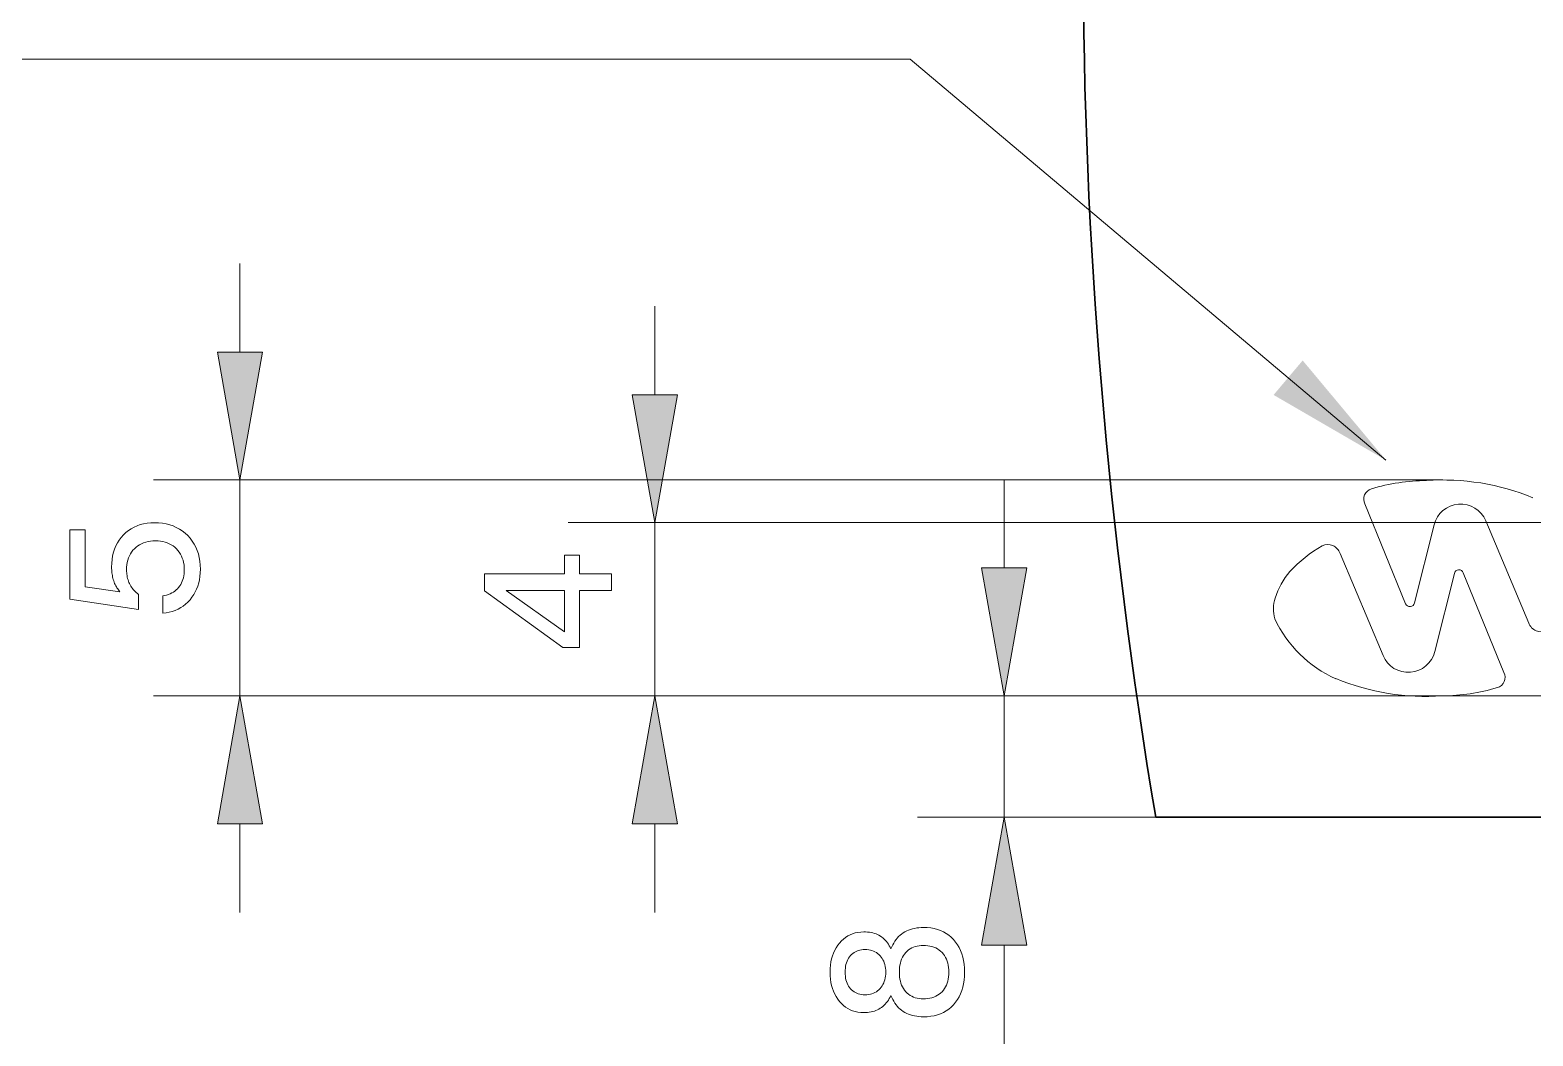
# Model space of a CAD drawing. Extents: x 0 to 297, y 0 to 530.
# Drawn here: x 188.81 to 223.53, y 105.94 to 129.17 of the extents above; entities that cross this region are included whole.
import ezdxf

# ---------------------------------------------------------------- set-up
doc = ezdxf.new("R2010")
doc.units = 0

msp = doc.modelspace()

# ---------------------------------------------------------------- linework, layer by layer
at = {"color": 7, "lineweight": 13, "ltscale": 0.051139}
for p, q in [((193.661, 121.734), (193.661, 123.779)), ((203.244, 120.747), (203.244, 122.793)), ((211.313, 116.747), (211.313, 118.793)), ((193.661, 108.793), (193.661, 110.838)), ((203.244, 108.793), (203.244, 110.838))]:
    msp.add_line(p, q, dxfattribs=at)
at = {"color": 7, "lineweight": 13}
for p, q in [((221.449, 118.779), (191.661, 118.779)), ((217.592, 117.793), (282.863, 117.793)), ((217.592, 113.793), (191.661, 113.793)), ((217.592, 113.793), (282.688, 113.793))]:
    msp.add_line(p, q, dxfattribs=at)
at = {"color": 7, "lineweight": 13, "ltscale": 0.124666}
msp.add_line((193.661, 113.793), (193.661, 118.779), dxfattribs=at)
at = {"color": 7, "lineweight": 13, "ltscale": 0.062229}
for p, q in [((219.644, 118.225), (220.585, 115.921)), ((222.858, 114.333), (221.917, 116.638))]:
    msp.add_line(p, q, dxfattribs=at)
at = {"color": 7, "lineweight": 13, "ltscale": 0.408704}
for p, q in [((217.592, 117.793), (201.244, 117.793)), ((217.592, 113.793), (201.244, 113.793))]:
    msp.add_line(p, q, dxfattribs=at)
at = {"color": 7, "lineweight": 13, "ltscale": 0.1}
msp.add_line((203.244, 113.793), (203.244, 117.793), dxfattribs=at)
at = {"color": 7, "lineweight": 13, "ltscale": 0.046473}
for p, q in [((221.243, 117.742), (220.791, 115.939)), ((221.259, 114.816), (221.711, 116.619))]:
    msp.add_line(p, q, dxfattribs=at)
at = {"color": 7, "lineweight": 13, "ltscale": 0.063986}
for p, q in [((222.438, 117.834), (223.431, 115.475)), ((220.064, 114.724), (219.072, 117.083))]:
    msp.add_line(p, q, dxfattribs=at)
at = {"color": 7, "lineweight": 13, "ltscale": 0.206971}
msp.add_line((217.592, 113.793), (209.313, 113.793), dxfattribs=at)
at = {"color": 7, "lineweight": 13, "ltscale": 0.07}
msp.add_line((211.313, 110.993), (211.313, 113.793), dxfattribs=at)
at = {"color": 7, "lineweight": 13, "ltscale": 0.137548}
msp.add_line((214.815, 110.993), (209.313, 110.993), dxfattribs=at)
at = {"color": 7, "lineweight": 30}
msp.add_line((285.565, 110.993), (214.815, 110.993), dxfattribs=at)
at = {"color": 7, "lineweight": 13, "ltscale": 0.208045}
msp.add_line((211.313, 99.716), (211.313, 108.038), dxfattribs=at)
at = {"color": 7, "lineweight": 13}
msp.add_lwpolyline([(220.131, 119.237), (209.145, 128.5), (179.362, 128.5)], dxfattribs=at)
for points in [[(193.14, 121.734), (193.661, 118.779), (194.182, 121.734)], [(202.723, 120.747), (203.244, 117.793), (203.765, 120.747)], [(191.879, 115.703), (191.879, 116.103), (191.924, 116.112), (191.968, 116.122), (192.01, 116.136), (192.05, 116.152), (192.087, 116.17), (192.123, 116.191), (192.156, 116.214), (192.188, 116.239), (192.217, 116.268), (192.245, 116.298), (192.27, 116.331), (192.292, 116.365), (192.312, 116.402), (192.329, 116.44), (192.343, 116.479), (192.355, 116.521), (192.364, 116.564), (192.371, 116.609), (192.375, 116.656), (192.376, 116.704), (192.374, 116.763), (192.369, 116.82), (192.36, 116.874), (192.347, 116.926), (192.33, 116.976), (192.31, 117.023), (192.286, 117.068), (192.259, 117.111), (192.228, 117.151), (192.193, 117.189), (192.155, 117.224), (192.115, 117.255), (192.072, 117.282), (192.028, 117.306), (191.98, 117.326), (191.931, 117.343), (191.879, 117.356), (191.825, 117.365), (191.769, 117.37), (191.71, 117.372), (191.65, 117.371), (191.593, 117.365), (191.538, 117.356), (191.485, 117.343), (191.435, 117.327), (191.388, 117.307), (191.343, 117.283), (191.301, 117.256), (191.261, 117.225), (191.223, 117.191), (191.189, 117.154), (191.158, 117.114), (191.131, 117.071), (191.107, 117.026), (191.087, 116.979), (191.071, 116.929), (191.058, 116.876), (191.049, 116.821), (191.044, 116.764), (191.042, 116.704), (191.042, 116.669), (191.045, 116.635), (191.048, 116.602), (191.053, 116.569), (191.059, 116.537), (191.067, 116.505), (191.076, 116.474), (191.086, 116.444), (191.098, 116.414), (191.111, 116.385), (191.126, 116.356), (191.142, 116.328), (191.159, 116.301), (191.178, 116.275), (191.198, 116.249), (191.219, 116.225), (191.242, 116.201), (191.266, 116.177), (191.291, 116.155), (191.318, 116.133), (191.318, 115.789), (189.728, 116.025), (189.728, 117.627), (190.083, 117.627), (190.083, 116.314), (190.89, 116.194), (190.871, 116.216), (190.854, 116.238), (190.837, 116.262), (190.821, 116.286), (190.806, 116.311), (190.792, 116.337), (190.779, 116.363), (190.767, 116.391), (190.756, 116.419), (190.746, 116.448), (190.736, 116.477), (190.728, 116.508), (190.72, 116.538), (190.714, 116.569), (190.708, 116.601), (190.704, 116.633), (190.7, 116.666), (190.698, 116.699), (190.697, 116.733), (190.696, 116.767), (190.699, 116.858), (190.707, 116.945), (190.721, 117.028), (190.74, 117.108), (190.765, 117.184), (190.795, 117.256), (190.83, 117.325), (190.871, 117.391), (190.918, 117.452), (190.97, 117.51), (191.027, 117.564), (191.087, 117.612), (191.15, 117.654), (191.217, 117.691), (191.287, 117.721), (191.36, 117.747), (191.437, 117.767), (191.518, 117.781), (191.602, 117.789), (191.689, 117.792), (191.782, 117.789), (191.871, 117.78), (191.956, 117.765), (192.038, 117.744), (192.116, 117.717), (192.191, 117.684), (192.262, 117.646), (192.33, 117.601), (192.394, 117.55), (192.454, 117.494), (192.51, 117.432), (192.56, 117.367), (192.604, 117.298), (192.642, 117.226), (192.674, 117.15), (192.7, 117.071), (192.721, 116.988), (192.736, 116.901), (192.744, 116.811), (192.747, 116.717), (192.745, 116.633), (192.738, 116.553), (192.726, 116.475), (192.709, 116.401), (192.688, 116.329), (192.661, 116.26), (192.63, 116.194), (192.594, 116.131), (192.553, 116.071), (192.508, 116.014), (192.459, 115.96), (192.406, 115.912), (192.351, 115.868), (192.292, 115.83), (192.231, 115.796), (192.167, 115.768), (192.099, 115.744), (192.029, 115.725), (191.955, 115.711)], [(202.244, 116.224), (201.501, 116.224), (201.501, 114.907), (201.122, 114.907), (199.311, 116.22), (199.311, 116.612), (201.156, 116.612), (201.156, 117.04), (201.501, 117.04), (201.501, 116.612), (202.244, 116.612)], [(210.792, 116.747), (211.313, 113.793), (211.834, 116.747)], [(201.156, 115.269), (201.156, 116.224), (199.813, 116.224)], [(194.182, 110.838), (193.661, 113.793), (193.14, 110.838)], [(203.765, 110.838), (203.244, 113.793), (202.723, 110.838)], [(211.834, 108.038), (211.313, 110.993), (210.792, 108.038)], [(208.698, 106.876), (208.679, 106.837), (208.659, 106.801), (208.638, 106.766), (208.615, 106.733), (208.591, 106.702), (208.566, 106.674), (208.539, 106.647), (208.511, 106.622), (208.482, 106.599), (208.451, 106.579), (208.419, 106.56), (208.386, 106.543), (208.351, 106.528), (208.315, 106.515), (208.277, 106.504), (208.238, 106.495), (208.198, 106.488), (208.156, 106.484), (208.112, 106.481), (208.068, 106.48), (208, 106.482), (207.935, 106.49), (207.873, 106.503), (207.813, 106.521), (207.756, 106.544), (207.702, 106.573), (207.65, 106.606), (207.6, 106.645), (207.553, 106.689), (207.509, 106.738), (207.468, 106.791), (207.432, 106.847), (207.399, 106.907), (207.371, 106.97), (207.348, 107.035), (207.328, 107.104), (207.313, 107.176), (207.303, 107.252), (207.296, 107.33), (207.294, 107.411), (207.296, 107.493), (207.303, 107.572), (207.313, 107.647), (207.328, 107.72), (207.348, 107.788), (207.371, 107.854), (207.399, 107.917), (207.432, 107.976), (207.468, 108.032), (207.509, 108.085), (207.553, 108.134), (207.6, 108.177), (207.65, 108.216), (207.702, 108.249), (207.756, 108.277), (207.813, 108.3), (207.873, 108.318), (207.935, 108.331), (208, 108.339), (208.068, 108.341), (208.113, 108.34), (208.157, 108.337), (208.199, 108.332), (208.24, 108.326), (208.279, 108.317), (208.317, 108.306), (208.353, 108.294), (208.388, 108.279), (208.421, 108.263), (208.453, 108.244), (208.484, 108.224), (208.513, 108.201), (208.541, 108.177), (208.567, 108.15), (208.593, 108.121), (208.616, 108.091), (208.639, 108.058), (208.66, 108.023), (208.68, 107.986), (208.698, 107.947), (208.718, 107.995), (208.739, 108.041), (208.763, 108.084), (208.788, 108.125), (208.816, 108.163), (208.845, 108.199), (208.876, 108.233), (208.91, 108.264), (208.945, 108.293), (208.983, 108.319), (209.022, 108.343), (209.063, 108.364), (209.105, 108.383), (209.15, 108.399), (209.196, 108.413), (209.244, 108.424), (209.294, 108.433), (209.345, 108.439), (209.398, 108.443), (209.453, 108.444), (209.537, 108.442), (209.619, 108.433), (209.696, 108.419), (209.77, 108.4), (209.841, 108.375), (209.908, 108.344), (209.972, 108.308), (210.032, 108.266), (210.089, 108.218), (210.142, 108.165), (210.191, 108.107), (210.235, 108.046), (210.273, 107.98), (210.307, 107.91), (210.335, 107.837), (210.358, 107.76), (210.376, 107.678), (210.389, 107.593), (210.397, 107.504), (210.399, 107.411), (210.397, 107.318), (210.389, 107.229), (210.376, 107.144), (210.358, 107.063), (210.335, 106.986), (210.307, 106.913), (210.273, 106.843), (210.235, 106.778), (210.191, 106.716), (210.142, 106.659), (210.089, 106.606), (210.032, 106.559), (209.972, 106.517), (209.908, 106.481), (209.841, 106.45), (209.77, 106.425), (209.696, 106.406), (209.619, 106.392), (209.537, 106.383), (209.453, 106.38), (209.398, 106.382), (209.345, 106.385), (209.294, 106.392), (209.244, 106.401), (209.196, 106.412), (209.15, 106.426), (209.105, 106.442), (209.063, 106.461), (209.022, 106.482), (208.983, 106.506), (208.945, 106.532), (208.91, 106.561), (208.876, 106.592), (208.845, 106.625), (208.816, 106.661), (208.788, 106.699), (208.763, 106.74), (208.739, 106.783), (208.718, 106.828)], [(209.444, 106.796), (209.498, 106.797), (209.549, 106.802), (209.598, 106.811), (209.645, 106.822), (209.69, 106.837), (209.732, 106.855), (209.772, 106.877), (209.809, 106.902), (209.845, 106.93), (209.878, 106.961), (209.908, 106.996), (209.935, 107.032), (209.959, 107.071), (209.979, 107.113), (209.997, 107.157), (210.011, 107.203), (210.022, 107.251), (210.03, 107.302), (210.035, 107.356), (210.037, 107.411), (210.035, 107.467), (210.03, 107.521), (210.022, 107.573), (210.011, 107.621), (209.997, 107.668), (209.979, 107.712), (209.959, 107.753), (209.935, 107.793), (209.908, 107.829), (209.878, 107.864), (209.845, 107.895), (209.809, 107.923), (209.772, 107.948), (209.732, 107.97), (209.69, 107.988), (209.645, 108.003), (209.598, 108.014), (209.549, 108.022), (209.498, 108.027), (209.444, 108.029), (209.394, 108.027), (209.347, 108.023), (209.301, 108.014), (209.257, 108.003), (209.216, 107.988), (209.177, 107.97), (209.139, 107.949), (209.104, 107.924), (209.071, 107.896), (209.041, 107.865), (209.012, 107.831), (208.987, 107.794), (208.965, 107.755), (208.945, 107.713), (208.929, 107.669), (208.916, 107.623), (208.905, 107.573), (208.898, 107.522), (208.893, 107.468), (208.892, 107.411), (208.893, 107.355), (208.898, 107.302), (208.905, 107.25), (208.916, 107.202), (208.929, 107.155), (208.945, 107.111), (208.965, 107.07), (208.987, 107.031), (209.012, 106.994), (209.041, 106.96), (209.071, 106.929), (209.104, 106.901), (209.139, 106.876), (209.177, 106.855), (209.216, 106.837), (209.257, 106.822), (209.301, 106.811), (209.347, 106.802), (209.394, 106.797)], [(208.101, 106.891), (208.144, 106.892), (208.184, 106.896), (208.223, 106.903), (208.26, 106.913), (208.295, 106.926), (208.329, 106.942), (208.361, 106.96), (208.391, 106.982), (208.42, 107.006), (208.447, 107.033), (208.472, 107.062), (208.494, 107.094), (208.514, 107.127), (208.531, 107.162), (208.545, 107.199), (208.557, 107.237), (208.566, 107.278), (208.573, 107.321), (208.577, 107.365), (208.578, 107.411), (208.577, 107.458), (208.573, 107.503), (208.566, 107.546), (208.557, 107.587), (208.545, 107.626), (208.531, 107.663), (208.514, 107.698), (208.494, 107.731), (208.472, 107.762), (208.447, 107.792), (208.42, 107.819), (208.391, 107.843), (208.361, 107.865), (208.329, 107.883), (208.295, 107.899), (208.26, 107.911), (208.223, 107.921), (208.184, 107.929), (208.144, 107.933), (208.101, 107.934), (208.059, 107.933), (208.019, 107.929), (207.981, 107.922), (207.944, 107.912), (207.909, 107.899), (207.876, 107.884), (207.845, 107.866), (207.816, 107.845), (207.789, 107.822), (207.763, 107.795), (207.74, 107.766), (207.719, 107.735), (207.7, 107.702), (207.684, 107.667), (207.671, 107.63), (207.659, 107.59), (207.651, 107.549), (207.645, 107.505), (207.641, 107.459), (207.64, 107.411), (207.641, 107.364), (207.645, 107.319), (207.651, 107.275), (207.659, 107.234), (207.671, 107.195), (207.684, 107.158), (207.7, 107.123), (207.719, 107.09), (207.74, 107.059), (207.763, 107.03), (207.789, 107.003), (207.816, 106.98), (207.845, 106.959), (207.876, 106.941), (207.909, 106.925), (207.944, 106.913), (207.981, 106.903), (208.019, 106.896), (208.059, 106.892)]]:
    msp.add_lwpolyline(points, close=True, dxfattribs=at)
at = {"color": 7, "lineweight": 30}
msp.add_arc((333.38, 130.993), 120.241, 179.99999, 189.5747, dxfattribs=at)
at = {"color": 7, "lineweight": 13}
for centre, radius, start, end in [((221.086, 114.32), 4.446, 90.2491, 106.8441), ((221.449, 113.322), 5.457, 67.619, 94.0121), ((219.863, 118.338), 0.246, 105.4545, 207.2461), ((221.856, 117.594), 0.63, 22.4209, 166.3817), ((220.175, 114.605), 3.058, 119.7554, 137.6749), ((218.784, 116.984), 0.304, 19.1525, 114.7334), ((219.27, 115.502), 1.786, 139.3943, 162.1232), ((221.817, 116.597), 0.108, 22.0173, 168.0683), ((218.411, 115.799), 0.878, 163.3772, 194.8668), ((220.686, 115.961), 0.108, 202.0173, 348.0683), ((220.115, 116.767), 2.818, 205.0649, 246.1438), ((223.718, 115.575), 0.304, 199.1525, 294.7334), ((220.647, 114.965), 0.63, 202.4209, 346.3817), ((222.639, 114.221), 0.246, 285.4545, 27.2461), ((221.054, 119.237), 5.457, 247.619, 274.0121), ((221.416, 118.239), 4.446, 270.2491, 286.8441)]:
    msp.add_arc(centre, radius, start, end, dxfattribs=at)
for points in [[(193.14, 121.734), (193.661, 118.779), (193.14, 121.734), (194.182, 121.734)], [(217.536, 120.743), (220.131, 119.237), (218.208, 121.539)], [(202.723, 120.747), (203.244, 117.793), (202.723, 120.747), (203.765, 120.747)], [(210.792, 116.747), (211.313, 113.793), (210.792, 116.747), (211.834, 116.747)], [(194.182, 110.838), (193.661, 113.793), (194.182, 110.838), (193.14, 110.838)], [(203.765, 110.838), (203.244, 113.793), (203.765, 110.838), (202.723, 110.838)], [(211.834, 108.038), (211.313, 110.993), (211.834, 108.038), (210.792, 108.038)]]:
    msp.add_solid(points, dxfattribs=at)

doc.saveas('drawing.dxf')
